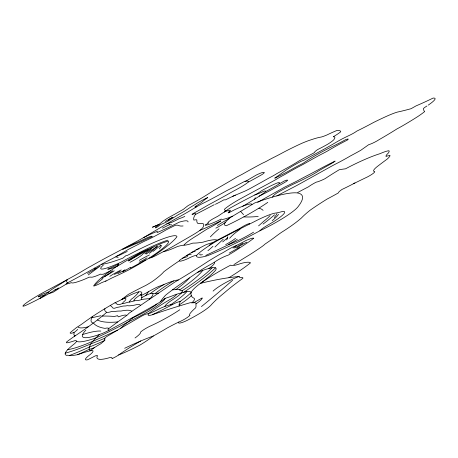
<?xml version="1.0" encoding="UTF-8"?>
<svg xmlns="http://www.w3.org/2000/svg" width="458" height="458" viewBox="0 0 458 458"><rect width="100%" height="100%" fill="white"/><g stroke="black" fill="none" stroke-linecap="round" stroke-linejoin="round"><path stroke-width="0.69" d="M214.934 247.022L223.218 239.259M224.632 211.751L225.13 211.338M88.262 274.932L100.245 265.995L87.552 273.483M67.366 279.649L58.527 285.248A23.564 2.708 -28.6 0 0 50.191 290.59A25.11 2.822 -28.8 0 1 40.768 297.654L40.029 298.479A22.07 2.496 -28.7 0 0 54.777 290.017L58.813 287.979L58.567 288.569A9.67 1.105 -28.7 0 0 60.462 287.555L63.742 285.637A9.67 1.105 -28.7 0 0 67.858 282.609A8.576 0.979 -28.6 0 0 71.511 280.754A133.415 13.9 -28.5 0 0 98.584 265.909A37.407 4.425 -28.4 0 1 112.456 258.581A71.786 7.849 -28.4 0 0 128.538 249.301A145.77 15.12 -28.1 0 0 144.178 241.337A27.096 3.08 -28.1 0 0 165.756 230.099A42.147 5.038 -28.1 0 1 175.506 225.233A91.48 10.757 -28.5 0 1 179.015 225.611A90.936 10.649 -27.5 0 0 183.068 225.954M193.705 302.749L202.213 297.906A16.127 2.8 -28.4 0 1 196.098 303.791M114.454 274.445L120.254 271.216M67.429 279.563L43.567 292.364A24.904 2.845 -28.8 0 0 30.446 300.15A18.257 2.078 -28.8 0 0 23.198 305.6A8.393 0.95 -28.8 0 0 27.182 304.736A40.006 4.454 -28.7 0 0 40.522 298.038M144.905 253.829L146.234 253.028A9.149 1.134 -28.2 0 1 147.957 251.528A4.654 0.573 -28.2 0 0 151.226 249.158M162.418 228.176L169.397 224.689M165.269 221.432L172.924 217.229L168.802 219.451L168.246 220.424M158.663 224.689L152.411 227.242L159.155 224.283M191.673 252.45L195.343 251.116M182.444 258.278L187.637 256.56M44.964 294.86L38.569 296.887L38.26 296.561L42.21 294.317L48.966 291.798M48.903 293.612L53.008 292.313L58.441 288.849L54.914 289.948M160.123 244.984L161.508 245.631A190.041 22.637 -29.1 0 1 159.327 248.86M240.599 211.401L243.553 214.653M178.402 279.952A35.449 5.467 -28.5 0 0 165.149 283.983A14.049 2.101 -28.3 0 1 159.184 286.221A16.07 2.439 -28.5 0 0 148.295 291.82A97.445 14.267 -29.1 0 1 145.655 295.547M148.295 291.82A14.175 2.107 -28.5 0 1 141.997 295.118A4.964 0.744 -28.5 0 1 141.098 294.603A38.352 5.662 -28.8 0 0 138.597 291.872A19.253 2.84 -28.6 0 0 122.469 299.097A17.141 2.462 -28.6 0 1 115.05 302.727A63.822 9.704 -28.7 0 0 82.343 323.732A25.825 3.716 -29 0 1 76.744 327.39A85.131 13.122 -28.6 0 0 70.171 332.737A12.801 1.895 -29 0 0 73.778 332.56A248.871 35.61 -30.5 0 1 74.179 333.195A39.64 5.983 -28.8 0 0 74.946 335.411A3.292 0.498 -29.1 0 1 74.253 336.441A71.906 11.439 -28.9 0 0 67.028 341.599A8.404 1.282 -29.1 0 0 67.378 342.75A44.483 6.744 -28.8 0 0 74.734 340.695A16.499 2.553 -29.2 0 1 72.753 345.132A41.97 6.727 -29 0 0 66.055 355.087A11.313 1.815 -29.2 0 0 67.744 355.213A91.68 14.713 -28.6 0 0 77.62 354.681A83.259 14.164 -29.7 0 1 90.295 350.805A14.822 2.49 -29.1 0 1 100.76 343.792A48.451 7.826 -29.3 0 0 105.105 339.922A14.639 2.416 -28.9 0 1 106.308 336.83A446.539 101.521 -28.6 0 1 139.908 317.142A6.933 1.139 -28.7 0 1 145.69 314.199A15.091 2.485 -28.7 0 1 148.581 313.862A15.303 2.53 -28.5 0 0 152.136 314.818A878.77 182.53 -34.3 0 1 190.299 302.681A76.44 13.042 -27.8 0 0 194.57 302.681A26.283 4.591 -28.5 0 1 195.875 304.587A106.136 18.457 -29.1 0 1 195.675 307.793A45.932 8.364 -28.1 0 0 190.431 313.043A19.385 3.498 -28.3 0 0 189.915 315.339A8.96 1.614 -28.5 0 1 178.574 322.123A52.143 9.79 -28.7 0 0 166.998 328.111A68.729 11.794 -28.7 0 1 153.384 335.966A33.285 5.897 -28.9 0 1 139.971 345.057A48.462 8.49 -28.8 0 1 118.582 355.002A7.362 1.317 -29.1 0 1 111.992 358.608A18.057 3.229 -29.3 0 0 110.034 357.526A51.279 8.96 -28.8 0 1 96.999 356.656A7.38 1.271 -29.2 0 0 95.029 355.992A23.73 4.002 -29.1 0 1 87.421 359.828A14.856 2.536 -29.1 0 1 88.629 355.746A15.944 2.668 -29.3 0 0 90.295 350.805A95.333 15.933 -28.4 0 1 99.42 334.495A15.48 2.456 -28.9 0 0 109.067 330.224A259.646 34.493 -28.6 0 0 156.957 303.975A20.759 3.298 -28.6 0 0 165.126 298.33A37.035 5.857 -28.2 0 0 175.196 294.723A39.159 6.452 -28.6 0 1 181.133 293.057A37.413 6.194 -28.6 0 1 191.135 292.536A50.432 8.21 -28.6 0 1 180.068 301.564M141.596 297.78A9.034 1.38 -28.5 0 1 150.23 293.601A32.129 4.969 -28.3 0 1 164.038 284.475M150.23 293.601A35.873 5.496 -28.7 0 1 152.548 293.458A169.941 25.173 -27.4 0 0 158.474 293.137M155.359 293.401A49.212 7.763 -28.2 0 1 173.559 280.943M152.548 293.458A38.025 5.805 -28.7 0 1 149.577 298.954M110.275 305.469A848.96 105.609 -32.6 0 1 112.588 307.593A34.087 5.032 -28.5 0 0 114.403 308.28A60.805 9.234 -29.1 0 1 117.723 307.249A26.77 3.967 -28.5 0 0 121.301 306.471A27.262 4.116 -28.8 0 1 124.387 306.001A28.207 4.237 -28.5 0 0 127.313 305.629A68.981 10.391 -28.2 0 0 136.742 304.604A34.19 5.313 -28.8 0 1 140.337 305.486M115.05 302.727A324.865 45.714 -30.6 0 1 116.79 303.797A34.963 5.135 -28.4 0 0 119.229 304.633A12.36 1.821 -28.6 0 0 121.799 303.763A22.425 3.338 -28.8 0 1 122.939 303.591A56.368 8.244 -28.3 0 0 126.511 302.704A13.339 2.004 -28.7 0 1 128.2 302.211A39.096 5.805 -28.4 0 0 134.349 300.826A45.399 6.922 -28.9 0 1 137.784 300.574A16.963 2.571 -28.5 0 0 141.287 299.652A73.257 11.393 -29 0 1 145.959 298.954A40.648 6.315 -28.8 0 1 149.783 299.045M77.62 354.681A61.864 9.807 -28.9 0 0 89.281 349.265A15.498 2.553 -29 0 0 94.577 347.536M69.536 355.482A83.923 13.036 -28.8 0 0 89.424 346.981A63.891 10.145 -28.8 0 0 104.395 340.609M65.265 353.152A83.018 12.853 -28.7 0 0 90.993 343.803A53.472 8.479 -28.8 0 0 105.019 338.084M67.761 349.626A62.128 9.675 -28.8 0 0 92.911 341.21A136.702 20.404 -28.5 0 0 117.471 330.189M76.503 341.244A67.366 10.488 -28.6 0 0 95.859 337.935A65.523 10.105 -28.7 0 0 107.601 332.422A145.129 21.171 -28.6 0 0 128.08 321.968A59.328 9.246 -28.6 0 0 147.367 312.104A27.835 4.443 -28.6 0 0 165.126 298.33M104.911 308.652A84.621 12.463 -28.2 0 0 106.101 311.721A25.751 3.813 -28.6 0 0 110.286 311.938A6.189 0.927 -28.8 0 1 112.136 311.394A41.764 6.24 -28.5 0 0 116.578 311.217A147.155 22.625 -29.7 0 1 120.912 311.068A90.3 14.066 -29.3 0 1 131.807 311.32M121.776 299.469A8.588 1.254 -28.7 0 1 125.223 298.341A25.728 3.756 -28.8 0 1 125.166 300.494A12.005 1.758 -28.7 0 1 123.259 302.2A19.688 2.925 -28.5 0 0 122.778 303.608M138.597 291.872A44.128 6.406 -28.8 0 1 132.706 298.244L131.343 299.194A72.066 10.975 -28.2 0 0 129.253 302.085M134.085 300.906A16.557 2.496 -28.5 0 1 141.385 294.15M141.413 295.296A140.715 20.77 -29.4 0 1 141.287 299.652M92.287 316.678A10.643 1.557 -28.8 0 0 93.432 317.44A187.746 28.682 -30 0 1 101.041 315.728M93.295 323.09A97.039 14.513 -28.3 0 1 91.995 317.577M88.222 326.812A68.809 10.156 -28.5 0 1 78.158 327.132M77.74 329.382A24.509 3.595 -29.1 0 1 73.87 332.691M102.277 316.066A2118.153 241.944 -35.6 0 1 114.38 316.478A69.559 10.912 -29.2 0 1 117.654 315.676A87.209 13.568 -28.2 0 0 118.439 316.856A24.978 3.927 -28.9 0 1 126.711 315.47M117.803 321.911A300.946 44.243 -26.9 0 1 97.422 319.947M93.873 323.56A390.376 57.948 -26.4 0 0 104.979 328.375A25.138 3.996 -29.1 0 1 108.809 328.546M82.589 334.558A99.821 15.83 -29.6 0 1 100.817 331.077M106.668 312.316A108.225 15.194 -29.3 0 1 74.253 336.441M99.42 334.495A59.025 9.183 -28.6 0 1 85.852 330.149M189.326 277.966A57.794 8.851 -28.6 0 1 175.906 289.605M202.762 270.392A78.999 12.028 -28.6 0 1 179.656 289.92M212.094 267.764A78.885 12.074 -28.5 0 1 181.975 290.847M215.443 267.815A100.783 15.372 -28.6 0 1 183.761 292.284M120.672 328.306A42.062 7.002 -28.6 0 1 128.08 321.968A121.983 18.589 -29.4 0 0 133.089 317.274M132.03 318.316A65.122 10.042 -28.5 0 0 147.19 310.553A19.356 3.086 -28.6 0 0 156.957 303.975M148.146 313.787A58.441 9.95 -28.4 0 1 170.531 299.177A11.009 1.78 -28.4 0 0 176.582 294.271M164.954 306.431A16.425 2.731 -28.4 0 1 174.744 298.404A19.225 3.114 -28.5 0 0 181.248 293.023M186.83 291.632A48.771 7.866 -28.6 0 1 170.719 304.707M181.133 293.057A13.826 2.238 -28.4 0 0 182.21 290.899A115.943 18.486 -27.5 0 1 178.964 289.301A284.132 41.684 -26.6 0 1 172.534 289.822M191.335 295.719A34.047 5.651 -28.5 0 1 179.13 304.954M149.531 313.449A42.686 6.841 -28.5 0 0 160.369 308.297A24.789 4.162 -28.6 0 1 172.529 304.513M152.331 314.749A109.141 16.837 -28.3 0 0 171.269 305.223A8.353 1.408 -28.5 0 1 180.257 301.576A90.215 15.475 -27.7 0 0 179.261 305.996M191.925 302.801A28.556 4.883 -28.5 0 0 194.089 298.238A140.543 23.713 -27.3 0 1 191.02 293.235A38.146 6.378 -28 0 1 200.484 283.347A77.894 12.16 -28.5 0 0 215.604 270.231A35.3 5.611 -28.3 0 0 208.888 268.491A37.648 5.977 -28.3 0 0 197.243 272.55M178.574 322.123A11.404 2.072 -28.5 0 0 190.041 318.882A35.587 6.343 -28.4 0 0 197.209 314.932A22.139 3.985 -28.4 0 0 211.745 304.307A108.723 20.513 -27.4 0 1 224.254 292.891A130.152 24.646 -27.3 0 1 242.837 278.361A14.175 2.479 -28 0 0 241.097 277.525A21.228 3.675 -27.8 0 1 239.202 276.495A511.741 94.233 -31.6 0 0 200.484 283.347A53.443 9.028 -28 0 1 230.712 265.13A28.27 4.586 -27.7 0 0 240.33 263.671A42.245 7.093 -28.1 0 1 250.463 262.886A61.177 9.95 -28.1 0 1 228.943 277.68M214.292 262.428A21.171 3.275 -28.2 0 1 208.888 268.491M124.662 348.28A91.428 17.29 -29.3 0 1 153.384 335.966M118.582 355.002A60.324 11.313 -28.9 0 1 140.772 340.958M135.036 337.97A17.427 3.017 -28.9 0 0 140.583 332.067A9.818 1.712 -28.7 0 1 151.558 325.495A38.18 6.446 -28.6 0 0 179.822 309.74M232.572 280.296A574.126 74.665 -30.4 0 1 201.423 306.579M213.079 291.105A19.402 3.389 -28 0 1 239.202 276.495M109.067 330.224A38.535 6.177 -28.6 0 1 107.974 329.176A480.099 100.153 -26.4 0 1 127.038 315.236A24.222 3.773 -28.8 0 0 128.921 313.301L174.675 282.168A143.818 19.837 -28.5 0 0 208.665 260.986A125.99 20.885 -27.7 0 1 219.943 254.253A8.616 1.294 -27.9 0 0 224.443 251.797A19.196 2.943 -27.9 0 1 232.675 247.12A21.171 3.154 -27.8 0 0 245.917 240.513A233.952 40.539 -28.8 0 1 251.448 238.343A26.77 4.099 -27.9 0 1 253.738 238.177A31.917 4.798 -27.9 0 1 248.459 242.127L236.78 249.885A33.892 5.112 -27.9 0 1 228.176 255.163A10.677 1.66 -28 0 0 216.977 260.505A21.784 3.315 -28.1 0 1 211.315 264.048A31.499 4.986 -28 0 0 198.858 271.451A528.154 110.613 -25.6 0 0 181.099 283.685A107.132 17.959 -27.9 0 0 165.538 295.227A126.7 20.994 -27.6 0 0 160.346 301.862M236.792 245.288A18.234 2.737 -27.9 0 1 232.979 248.093M242.986 243.141A69.765 10.093 -27.9 0 1 234.616 248.064M236.78 247.887A14.639 2.261 -27.8 0 1 246.765 242.179M229.235 253.108A76.297 12.412 -27.8 0 1 239.62 247.354M209.151 245.694A8.519 1.208 -27.9 0 1 215.604 240.982A188.782 23.1 -27.8 0 0 238.629 229A8.553 1.197 -27.7 0 0 242.339 226.847A5.233 0.739 -27.7 0 1 247.732 224.076A5.233 0.739 -27.7 0 1 249.558 224.054M196.047 249.925A18.28 2.582 -28.1 0 1 199.224 248.705M186.646 255.53A21.555 3.057 -28.2 0 1 191.267 254.156M212.22 242.797A23.461 3.326 -28.1 0 0 206.003 244.744A46.733 6.767 -28 0 0 195.818 250.045A37.659 5.416 -28 0 0 185.799 256.068A37.167 5.341 -28 0 0 179.439 260.379A15.938 2.25 -28.1 0 0 187.54 258.776A10.322 1.483 -28.1 0 1 196.562 255.495M278.51 214.292A50.535 7.271 -27.8 0 1 272.201 220.636M277.016 213.663A143.343 20.129 -28.4 0 1 274.279 217.567M274.565 214.802A130.862 17.902 -28.2 0 1 263.024 224.094M270.146 215.512A54.055 7.62 -27.8 0 1 263.43 221.517A122.967 17.026 -28.3 0 1 258.564 225.868M212.964 246.318A93.438 12.921 -28.4 0 1 207.932 250.692M202.442 254.637A16.173 2.336 -27.9 0 1 199.963 253.938M227.626 237.662A77.648 10.774 -28.3 0 1 222.674 241.921M227.718 236.763A104.143 14.679 -28.5 0 1 226.676 239.906M229.67 238.297A56.3 8.215 -27.5 0 1 240.055 229.269M235.526 238.326A14.833 2.153 -27.9 0 1 225.628 244.618M237.25 239.225A10.992 1.609 -27.8 0 1 228.405 244.515M205.728 255.478A1985.682 689.719 -38.5 0 1 222.674 247.503A35.861 5.439 -28 0 1 233.941 242.402A23.736 3.464 -27.7 0 0 253.606 232.16M259.898 230.798A85.657 12.023 -27.7 0 1 207.577 255.696A53.867 7.78 -27.7 0 1 196.413 255.673A38.375 5.576 -27.8 0 1 217.344 240.668A286.01 50.031 -27.9 0 1 253.881 221.89A24.543 3.538 -27.6 0 1 274.863 213.153A53.38 7.523 -27.2 0 0 282.695 211.396A28.053 4.088 -27.6 0 1 269.212 224.323A13.975 2.095 -27.5 0 0 259.898 230.798A37.464 5.456 -27.6 0 0 298.376 206.277A181.637 25.471 -28.4 0 0 296.853 192.881A165.212 23.192 -28.3 0 0 254.722 202.951L230.231 217.613A55.51 7.402 -27.5 0 0 226.332 225.731A47.105 6.126 -27.7 0 0 267.793 202.35M255.152 197.679A16.436 2.072 -27.7 0 1 254.253 199.396M232.624 216.176A26.043 3.338 -27.7 0 1 221.266 219.033A19.986 2.525 -27.8 0 1 205.121 225.141L208.505 223.017A10.557 1.334 -27.8 0 1 212.901 218.872L218.105 216.09L223.693 212.34A10.769 1.351 -27.8 0 1 230.191 210.428A4.694 0.59 -27.8 0 1 228.817 211.859L229.887 211.905L228.107 212.878A6.063 0.767 -27.7 0 0 233.368 210.377A25.711 3.321 -27.8 0 1 251.86 204.663M224.397 211.962A23.959 3.017 -27.7 0 1 230.197 207.995A98.516 13.145 -27.6 0 1 254.768 194.976A9.549 1.174 -27.6 0 0 261.507 190.74A21.022 2.633 -27.5 0 1 277.119 182.988A13.196 1.643 -27.5 0 1 277.388 185.055A129.299 14.736 -27.6 0 1 265.72 191.553M254.768 194.976A14.106 1.74 -27.5 0 0 263.648 191.289A14.604 1.832 -27.6 0 1 265.663 191.656A48.76 5.988 -27.7 0 1 242.769 206.214M217.35 225.485A33.634 4.506 -27.7 0 1 229.126 218.546M225.496 222.244A11.61 1.523 -27.8 0 1 215.85 228.147M199.934 230.328A48.187 6.011 -27.8 0 0 220.859 220.825A16.07 2.061 -27.9 0 1 207.411 228.868A72.673 9.916 -27.7 0 0 197.776 235.057A26.18 3.481 -27.9 0 0 183.99 245.15A62.311 8.33 -28.4 0 0 177.481 246.513A29.638 3.801 -28 0 1 163.283 251.711M258.93 208.264A228.261 31.098 -28.9 0 1 263.092 210.399M258.22 216.451A488.76 57.891 -25.3 0 1 243.874 216.886M210.377 236.872A135.534 19.122 -27.1 0 1 219.01 228.828M183.99 245.15A40.241 5.296 -27.8 0 0 192.921 243.084A185.295 23.993 -27 0 0 203.071 242.145A72.845 10.288 -28.3 0 1 217.058 240.106M67.858 282.609A67.446 7.723 -28.3 0 1 67.521 279.437A42.285 4.614 -28.6 0 0 81.301 271.749A65.889 7.775 -28.4 0 1 87.146 268.245A21.486 2.456 -28.5 0 1 92.024 265.543A81.324 9.721 -28.4 0 1 109.536 255.959A179.908 17.747 -28.2 0 0 128.641 245.803A61.2 6.601 -28.2 0 0 145.363 236.586A311.32 43.556 -27.5 0 1 175.397 218.924A45.977 4.969 -28 0 0 187.957 211.945A122.28 14.851 -27.7 0 1 199.259 205.276A9.217 1.03 -27.8 0 1 204.72 202.493A70.022 7.402 -27.8 0 0 226.418 190.82A41.569 4.769 -27.7 0 1 234.845 186.589A216.353 28.322 -27.6 0 1 244.973 181.225A70.418 7.963 -27.9 0 1 248.265 181.254A13.259 1.494 -27.7 0 1 245.763 183.99A17.696 1.987 -27.7 0 1 236.311 189.606A24.326 2.822 -27.7 0 0 227.437 194.536A205.27 20.118 -27.9 0 1 207.56 205.396A66.805 7.282 -27.9 0 1 192.286 214.035A5.135 0.59 -27.9 0 0 194.787 213.565A21.881 2.53 -28 0 1 194.885 215.226A192.366 22.837 -26.9 0 0 193.906 220.115A25.78 3.097 -28 0 1 196.911 220.08A199.825 24.228 -26.9 0 0 197.661 223.235A29.489 3.618 -27.8 0 0 200.043 223.458A64.601 8.084 -28.3 0 1 203.592 225.559A50.151 6.315 -28.2 0 1 201.377 229.189A18.658 2.37 -28 0 1 192.698 235.017L174.395 245.608A41.094 5.152 -28.2 0 1 158.949 253.938A9.326 1.197 -28.2 0 1 148.993 258.175M66.118 284.086A36.171 4.139 -28.5 0 0 71.379 282.632A36.302 4.225 -28.4 0 0 79.051 281.304A26.57 3.109 -28.5 0 0 89.012 277.239A58.126 6.962 -28.8 0 1 91.468 277.204A19.997 2.393 -28.4 0 0 100.64 274.09A39.932 4.843 -28.3 0 0 103.605 274.102A29.089 3.492 -28.4 0 0 110.407 270.85M166.712 223.956A20.055 2.273 -28.1 0 1 171.361 222.559A37.837 4.156 -27.9 0 0 179.542 218.466A9.549 1.076 -27.9 0 0 184.803 216.411M143.406 237.702A25.659 2.948 -28.2 0 1 157.775 231.13M171.464 224.626A23.976 2.725 -27.9 0 1 169.34 224.105M96.083 268.457A8.725 1.008 -28.4 0 1 94.772 268.056M117.036 256.005A7.076 0.813 -28.3 0 0 121.193 254.408A31.11 3.681 -28.4 0 1 127.25 251.471M115.822 257.03A94.525 10.986 -28.8 0 1 118.13 257.442M101.487 264.3A96.752 10.992 -28 0 0 122.841 258.157L126.047 255.558L127.204 255.512A54.657 6.756 -28.4 0 1 176.92 236.729A89.012 10.826 -28.5 0 1 150.945 257.745M103.336 265.096A36.148 4.265 -28.3 0 0 121.759 261.816A41.598 5.187 -28.4 0 1 138.493 253.137A41.105 5.135 -28.3 0 1 167.8 240.204M156.934 232.675A61 6.733 -27.9 0 0 179.215 222.176A57.719 6.796 -28.2 0 1 188.026 221.912M112.794 270.758A19.912 2.49 -28.4 0 0 110.138 272.682A21.446 2.622 -28.6 0 1 104.321 276.689M114.282 270.793A27.972 3.406 -28.5 0 1 101.819 278.172M143.881 251.213A5.914 0.716 -28.3 0 1 140.486 253.194A243.576 25.156 -28.7 0 1 128.475 260.671M128.578 261.043A63.141 8.089 -28.2 0 1 133.404 258.014A48.319 5.714 -28.3 0 0 148.232 249.558M153.161 247.091A15.229 1.855 -28.3 0 1 146.537 251.413A7.597 0.939 -28.2 0 0 142.541 254.408A13.105 1.614 -28.3 0 1 129.969 262.342M146.102 254.076A35.358 4.305 -28.3 0 0 153.573 248.78A26.616 3.349 -28.1 0 1 157.38 246.381A107.109 13.849 -27.7 0 0 152.852 250.286A6.859 0.859 -28.2 0 0 151.775 251.419A8.25 1.03 -28.3 0 1 149.382 253.274M117.717 273.689A47.495 5.839 -28.4 0 0 125.103 269.894A11.376 1.46 -28.4 0 0 122.635 271.731A10.408 1.317 -28.4 0 0 130.547 267.3M109.806 276.334A13.826 1.758 -28.5 0 1 121.21 269.945M95.356 284.802A83.585 10.906 -28.2 0 1 102.941 278.533M160.752 245.276A273.769 29.707 -29.2 0 1 155.611 249.318A8.879 1.105 -28.2 0 1 152.938 251.425M139.324 260.362A17.003 2.175 -28.3 0 1 149.445 254.946M147.075 257.814A11.948 1.511 -28.3 0 1 139.123 262.314M145.633 259.789A38.214 4.763 -28.3 0 1 130.255 268.205M106.056 280.926A39.05 5.067 -28.7 0 0 101.453 282.775A9.2 1.162 -28.6 0 1 93.695 286.027A82.268 10.568 -28.2 0 1 116.218 266.802A50.603 5.948 -28.4 0 0 125.578 261.243A85.635 9.784 -28.4 0 0 140.079 252.885A326.107 32.415 -27.4 0 0 161.027 243.553A47.621 5.994 -28.3 0 1 168.321 241.051A53.935 6.675 -28.4 0 1 148.644 258.421A51.874 6.423 -28.4 0 1 128.624 269.991A75.805 9.24 -28.3 0 1 111.844 278A58.71 7.185 -28.4 0 1 105.563 281.241M245.087 181.62A175.38 21.961 -27.2 0 1 254.367 176.164A3.796 0.424 -27.5 0 1 258.638 173.96A8.267 0.922 -27.5 0 1 263.069 172.609A8.971 1.008 -27.5 0 1 261.982 174.578A64.927 6.99 -27.6 0 1 248.476 182.026M233.872 264.627A110.281 19.328 -27.5 0 1 249.215 255.026A82.812 12.681 -28 0 0 260.9 247.314A15.961 2.542 -27.7 0 0 265.005 244.097A78.833 12.028 -27.9 0 0 275.659 236.568A79.881 13.213 -27.1 0 1 281.481 232.355A54.382 8.296 -27.7 0 0 292.599 224.918A62.706 9.515 -27.7 0 0 301.456 217.951A94.411 15.028 -26.7 0 1 310.169 210.182A101.453 16.368 -26.8 0 1 326.972 199.138A73.44 10.528 -27.2 0 0 338.29 192.967A14.25 2.153 -27 0 1 342.046 189.417A39.142 5.696 -27 0 0 354.967 182.931M353.439 183.75A168.704 28.694 -26.9 0 1 367.459 176.931A10.122 1.506 -26.8 0 0 373.934 171.401A29.318 4.328 -26.6 0 1 376.831 166.884A316.266 50.792 -24.9 0 1 387.125 159.138A36.228 5.175 -26.9 0 0 390.05 155.56A29.696 4.282 -26.9 0 0 385.957 156.361A34.676 4.918 -26.5 0 1 388.31 153.075A41.294 5.777 -27 0 0 389.037 150.779A15.16 2.124 -26.8 0 0 379.974 153.688A41.209 5.828 -26.9 0 0 345.487 168.83A188.822 27.251 -28.1 0 0 339.16 169.775A99.209 14.33 -26.7 0 0 325.071 178.66A10.975 1.494 -27.1 0 1 316.215 182.152A11.605 1.597 -27.2 0 0 308.532 186.784A81.638 11.879 -27.2 0 0 297.706 192.515M179.158 260.94A112.651 17.061 -27.8 0 0 163.809 271.777A51.37 7.208 -28.6 0 1 155.623 279.082A16.889 2.416 -28.4 0 1 145.776 285.437A82.904 12.732 -28.6 0 0 128.377 294.362A76.44 11.553 -28.3 0 0 121.971 299.297M279.054 183.921A7.952 0.985 -27.4 0 0 283.76 181.231A6.813 0.853 -27.4 0 1 285.958 181.649A21.578 2.679 -27.5 0 1 275.59 187.454A35.386 4.351 -27.5 0 1 259.142 196.173M226.212 210.537A50.099 6.177 -27.5 0 1 224.523 209.203A27.28 3.378 -27.6 0 1 238.87 199.625A1126.268 288.574 -25.8 0 1 260.224 188.049A87.81 9.961 -27.6 0 0 275.601 179.742A21.297 2.611 -27.4 0 1 282.483 175.752A8.731 1.048 -27.4 0 0 286.828 173.313A85.257 10.895 -27.2 0 1 298.164 166.975A28.951 3.401 -27.3 0 0 304.398 163.683A101.304 13.013 -27 0 1 320.457 154.712A23.312 2.737 -27.2 0 0 327.459 151.043A44.128 5.41 -27 0 1 347.376 140.045A7.322 0.864 -27.1 0 0 345.452 139.742A25.31 2.931 -27.1 0 1 333.247 146.079A32.896 3.973 -27.1 0 0 316.278 155.039A42.777 5.204 -27.1 0 0 303.099 163.3A47.523 5.874 -27.3 0 0 293.166 168.533A29.524 3.458 -27.4 0 1 274.737 178.196L286.021 170.158A27.022 3.235 -27.3 0 1 301.118 161.308L304.038 160.157A190.723 25.602 -26.9 0 1 318.27 152.325A61.458 6.876 -27.3 0 0 334.598 143.194A32.209 3.824 -27 0 1 342.16 138.894A58.429 7.088 -27.1 0 1 350.147 134.99A7.185 0.83 -27 0 0 356.61 131.206A36.039 4.059 -27 0 0 363.721 127.662A53.145 5.908 -27 0 0 373.676 122.418A47.689 5.702 -26.9 0 1 387.571 115.84A23.535 2.765 -26.8 0 1 397.378 112.09A261.695 27.222 -25.8 0 0 411.124 108.678L416.036 105.895A47.019 5.37 -26.6 0 0 433.045 98.104A35.839 4.288 -26.7 0 1 428.276 105.105M426.942 105.987A13.122 1.609 -26.5 0 0 423.473 108.477A310.598 36.274 -25.1 0 0 424.64 111.597A52.281 6.418 -26.8 0 1 418.137 116.321A80.826 9.761 -26.9 0 1 402.399 125.916A23.032 2.885 -26.7 0 1 396.977 128.904A92.562 11.21 -27 0 1 379.098 139.661A7.408 0.95 -26.8 0 1 368.696 144.688L360.727 150.333A73.074 9.023 -27.1 0 1 350.359 155.978A44.895 5.679 -27.1 0 1 338.531 162.544A26.387 3.515 -27.1 0 0 331.397 166.277L305.738 180.532A60.376 7.62 -27.4 0 1 293.664 187.139A166.838 24.978 -27.3 0 0 276.832 195.921M272.602 197.169A25.362 3.338 -27.3 0 1 276.42 193.202A34.98 4.666 -27.4 0 1 293.292 184.162A38.409 4.855 -27.3 0 0 306.894 177.561A15.24 1.958 -27.3 0 0 318.522 170.966A48.926 6.549 -27 0 1 328.495 165.264A12.309 1.574 -27.1 0 0 335.153 161.073A62.477 8.421 -27.1 0 0 321.968 167.771A149.898 17.29 -27.4 0 1 309.219 174.601A89.184 12.297 -27.2 0 0 300.299 179.244A17.444 2.221 -27.3 0 1 293.824 182.622L284.63 187.139A337.225 34.184 -27.9 0 1 265.451 197.948A47.718 5.983 -27.6 0 1 257.682 202.379M196.763 206.65A6.069 0.676 -27.8 0 1 195.64 206.272A28.339 3.189 -27.8 0 1 198.274 204.6A18.085 1.975 -27.9 0 0 201.904 202.167A16.379 1.809 -27.8 0 1 203.598 200.696A22.66 2.502 -27.7 0 1 207.772 197.524A13.242 1.46 -27.8 0 0 194.301 204.972A19.963 2.216 -27.8 0 0 187.946 208.957A14.891 1.62 -28 0 1 178.477 214.573A170.187 20.925 -27.5 0 0 170.886 219.325A10.133 1.111 -28 0 1 166.317 222.027A15.04 1.649 -28 0 1 160.638 224.494A45.811 4.952 -28.2 0 1 156.539 227.523L155.537 227.924A44.426 4.935 -27.9 0 1 155.749 227.202A165.641 19.27 -27.3 0 1 161.932 222.056A21.532 2.37 -28 0 1 167.525 218.197A53.305 6.023 -28 0 1 175.076 214.041L183.429 209.289A101.384 11.381 -27.5 0 1 188.175 205.55A33.085 3.469 -27.9 0 0 196.11 201.251A30.01 3.154 -27.9 0 0 205.075 195.967A63.719 6.549 -27.9 0 0 213.875 190.368A190.831 17.702 -28 0 0 237.192 176.88A20.473 2.13 -27.6 0 0 242.837 173.931A88.669 9.973 -27.5 0 1 262.354 163.214A7.929 0.83 -27.5 0 0 266.636 161.17A19.534 2.09 -27.4 0 1 272.607 157.953A29.266 3.017 -27.4 0 0 283.25 152.428A40.321 4.374 -27.4 0 1 302.154 143.171A33.743 3.635 -27.4 0 1 310.976 139.827A71.791 7.889 -27.5 0 1 321.064 137.079A17.421 1.866 -27.1 0 0 326.875 134.99A23.106 2.548 -27.2 0 1 336.888 130.496A91.583 10.168 -27.5 0 1 340.763 131.761A24.074 2.651 -27.2 0 1 333.332 136.765A48.502 5.473 -27.3 0 1 334.306 138.894A21.183 2.405 -27.2 0 1 328.117 143.984A22.23 2.513 -27.2 0 1 317.652 149.571A15.028 1.74 -27.1 0 0 314.509 152.543A14.541 1.672 -27.2 0 1 309.608 155.205A32.856 3.91 -27.2 0 0 298.444 161.285A32.134 3.67 -27.4 0 1 284.595 169.283A160.724 16.763 -27.6 0 1 276.638 173.725A9.435 1.099 -27.5 0 1 271.674 176.605A12.618 1.494 -27.5 0 0 266.751 179.273A183.652 18.91 -27.7 0 1 250.669 188.215A12.395 1.448 -27.6 0 1 244.795 191.198A455.979 68.809 -29.4 0 0 232.458 196.419M235.389 195.131A33.955 4.07 -27.8 0 0 225.519 199.848L223.825 199.86A14.559 1.677 -27.8 0 1 215.42 204.285M214.247 204.686A201.217 20.1 -27.8 0 1 195.618 214.378M107.848 269.144A20.77 2.502 -28.3 0 0 117.729 265.926A45.474 5.576 -28.2 0 1 118.737 263.974A28.516 3.383 -28.3 0 1 107.848 269.144M122.876 249.158A31.9 3.561 -28.2 0 0 134.658 244.171A22.19 2.508 -28.1 0 0 140.074 242.07A93.123 11.318 -28.5 0 1 152.256 236.58A12.486 1.437 -28.2 0 0 143.091 239.689A61.114 6.698 -28 0 1 133.719 243.885A13.746 1.569 -28.3 0 0 122.876 249.158"/></g></svg>
